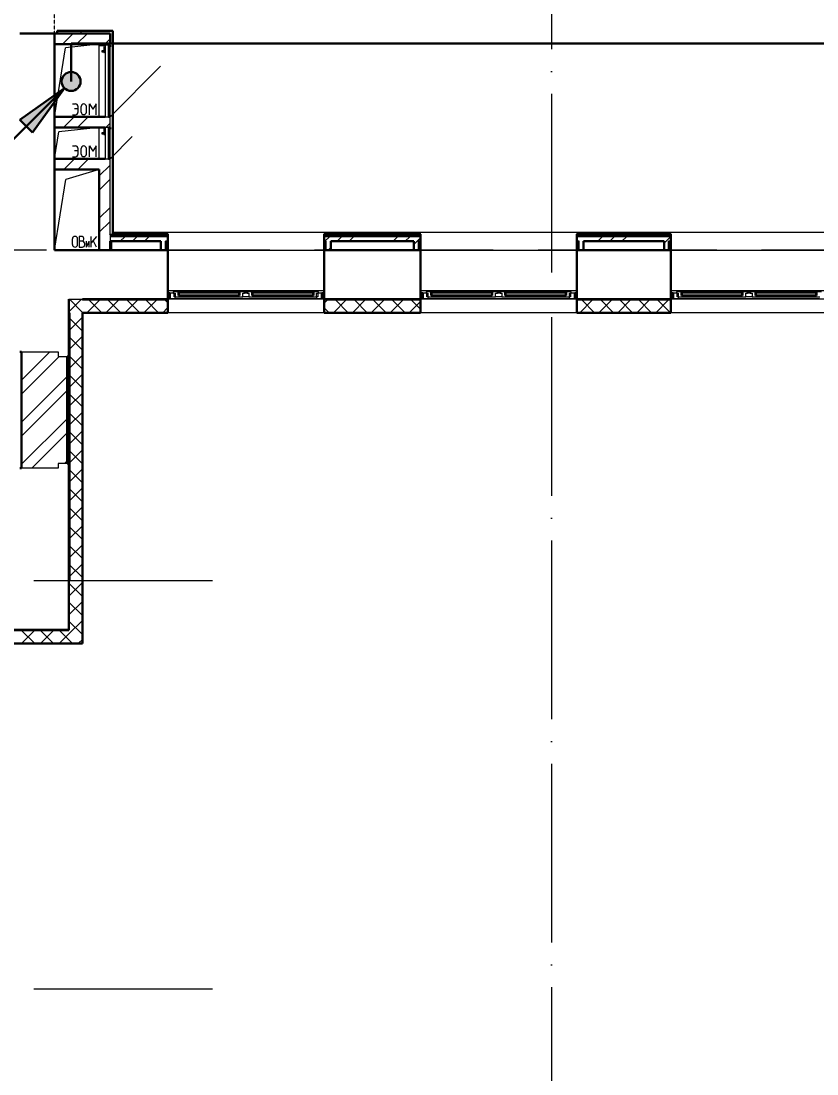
# Model space of a CAD drawing. Header units: millimetres. Extents: x -695119 to 412940, y -249585 to 622758.
# Drawn here: x 16356 to 25263, y 87415 to 99199 of the extents above; entities that cross this region are included whole.
import ezdxf
from ezdxf import colors
from ezdxf.entities.mleader import LeaderData, LeaderLine
from ezdxf.math import Vec2, Vec3

# ---------------------------------------------------------------- set-up
doc = ezdxf.new("R2010")
doc.units = ezdxf.units.MM
doc.linetypes.add('ADSK_Линия сетки', pattern=[25, 20, -2.5, 0, -2.5])
doc.linetypes.add('Сверху', pattern=[3.96875, 2.38125, -1.5875])
for name, color, linetype, lineweight in [('_ Окна', 252, 'Continuous', 30), ('_Схема', 5, 'Continuous', 30), ('Линии', 7, 'Continuous', 9), ('Оборудование', 8, 'Continuous', 18), ('Ограждение', 8, 'Continuous', 9), ('Окна', 252, 'Continuous', 9), ('Оси', 252, 'Continuous', 9), ('Стены внутренние', 252, 'Continuous', 18), ('Стены наружные', 252, 'Continuous', 18), ('Стены штриховка', 7, 'Continuous', 9), ('Стрелки', 7, 'Continuous', 30), ('ТХ Текст', 251, 'Continuous', 0)]:
    doc.layers.add(name, color=color, linetype=linetype, lineweight=lineweight)
doc.layers.add('Узлы', color=7, linetype='Continuous')
doc.styles.add('Mipgost_5', font='', dxfattribs={"height": 250})
doc.styles.get('Mipgost_5').set_extended_font_data('Mipgost')

# ---------------------------------------------------------------- blocks, each defined once
blk = doc.blocks.new('1 этаж')
at = {"color": 251, "lineweight": 18, "true_color": 0x636466}
for p, q in [((-28019, 15521), (-28019, 15583)), ((-27961, 15521), (-27961, 15583)), ((-27915, 15612), (-27945, 15612)), ((-27945, 15612), (-27945, 15492)), ((-27911, 15559), (-27945, 15559)), ((-27891, 15579), (-27891, 15589)), ((-27862, 15492), (-27833, 15559)), ((-27862, 15492), (-27862, 15559)), ((-27833, 15492), (-27833, 15559)), ((-27750, 15610), (-27810, 15538)), ((-27810, 15490), (-27810, 15610)), ((-27750, 15490), (-27786, 15567)), ((-27945, 15492), (-27908, 15492)), ((-27881, 15519), (-27881, 15529))]:
    blk.add_line(p, q, dxfattribs=at)
for centre, radius, start, end in [((-27990, 15583), 28.7, 0, 180), ((-27915, 15589), 23.3, 0, 90), ((-27911, 15579), 20, 270, 0), ((-27911, 15529), 30, 0, 90), ((-27990, 15521), 28.7, 180, 0), ((-27908, 15519), 26.7, 270, 0)]:
    blk.add_arc(centre, radius, start, end, dxfattribs=at)
at = {"layer": '_ Окна', "color": 251, "true_color": 0x636466}
for p, q in [((-26928, 14976), (-26953, 14976)), ((-26928, 14918), (-26928, 14976)), ((-26830, 14984), (-26833, 14984)), ((-26833, 14984), (-26833, 14952)), ((-26153, 14984), (-26830, 14984)), ((-26830, 14984), (-26830, 14952)), ((-26830, 14952), (-26830, 14984)), ((-26153, 14952), (-26153, 14984)), ((-26153, 14984), (-26153, 14952)), ((-26150, 14984), (-26153, 14984)), ((-26150, 14952), (-26150, 14984)), ((-26003, 14984), (-26006, 14984)), ((-26006, 14984), (-26006, 14952)), ((-25326, 14984), (-26003, 14984)), ((-26003, 14984), (-26003, 14952)), ((-26003, 14952), (-26003, 14984)), ((-25326, 14952), (-25326, 14984)), ((-25326, 14984), (-25326, 14952)), ((-25323, 14984), (-25326, 14984)), ((-25323, 14952), (-25323, 14984)), ((-25203, 14976), (-25228, 14976)), ((-25228, 14976), (-25228, 14918)), ((-24098, 14976), (-24123, 14976)), ((-24098, 14918), (-24098, 14976)), ((-24000, 14984), (-24003, 14984)), ((-24003, 14984), (-24003, 14952)), ((-23323, 14984), (-24000, 14984)), ((-24000, 14984), (-24000, 14952)), ((-24000, 14952), (-24000, 14984)), ((-23323, 14952), (-23323, 14984)), ((-23323, 14984), (-23323, 14952)), ((-23320, 14984), (-23323, 14984)), ((-23320, 14952), (-23320, 14984)), ((-23173, 14984), (-23176, 14984)), ((-23176, 14984), (-23176, 14952)), ((-22496, 14984), (-23173, 14984)), ((-23173, 14984), (-23173, 14952)), ((-23173, 14952), (-23173, 14984)), ((-22496, 14952), (-22496, 14984)), ((-22496, 14984), (-22496, 14952)), ((-22493, 14984), (-22496, 14984)), ((-22493, 14952), (-22493, 14984)), ((-22373, 14976), (-22398, 14976)), ((-22398, 14976), (-22398, 14918)), ((-21298, 14976), (-21323, 14976)), ((-21298, 14918), (-21298, 14976)), ((-21200, 14984), (-21203, 14984)), ((-21203, 14984), (-21203, 14952)), ((-20523, 14984), (-21200, 14984)), ((-21200, 14984), (-21200, 14952)), ((-21200, 14952), (-21200, 14984)), ((-20523, 14952), (-20523, 14984)), ((-20523, 14984), (-20523, 14952)), ((-20520, 14984), (-20523, 14984)), ((-20520, 14952), (-20520, 14984)), ((-20373, 14984), (-20376, 14984)), ((-20376, 14984), (-20376, 14952)), ((-19696, 14984), (-20373, 14984)), ((-20373, 14984), (-20373, 14952)), ((-20373, 14952), (-20373, 14984)), ((-19696, 14952), (-19696, 14984)), ((-19696, 14984), (-19696, 14952)), ((-19693, 14984), (-19696, 14984)), ((-19693, 14952), (-19693, 14984)), ((-26953, 14918), (-26928, 14918)), ((-26833, 14952), (-26830, 14952)), ((-26830, 14952), (-26153, 14952)), ((-26153, 14952), (-26150, 14952)), ((-26006, 14952), (-26003, 14952)), ((-26003, 14952), (-25326, 14952)), ((-25326, 14952), (-25323, 14952)), ((-25228, 14918), (-25203, 14918)), ((-24123, 14918), (-24098, 14918)), ((-24003, 14952), (-24000, 14952)), ((-24000, 14952), (-23323, 14952)), ((-23323, 14952), (-23320, 14952)), ((-23176, 14952), (-23173, 14952)), ((-23173, 14952), (-22496, 14952)), ((-22496, 14952), (-22493, 14952)), ((-22398, 14918), (-22373, 14918)), ((-21323, 14918), (-21298, 14918)), ((-21203, 14952), (-21200, 14952)), ((-21200, 14952), (-20523, 14952)), ((-20523, 14952), (-20520, 14952)), ((-20376, 14952), (-20373, 14952)), ((-20373, 14952), (-19696, 14952)), ((-19696, 14952), (-19693, 14952))]:
    blk.add_line(p, q, dxfattribs=at)
at = {"layer": '_ Окна', "color": 251, "lineweight": 18, "true_color": 0x636466}
for p, q in [((-26890, 14976), (-26928, 14976)), ((-26928, 14976), (-26928, 14918)), ((-26834, 14993), (-26890, 14993)), ((-26890, 14993), (-26890, 14976)), ((-26890, 14976), (-26870, 14976)), ((-26882, 14935), (-26882, 14976)), ((-26870, 14976), (-26870, 14935)), ((-26833, 14992), (-26834, 14993)), ((-26832, 14993), (-26833, 14992)), ((-26833, 14952), (-26833, 14984)), ((-26833, 14984), (-26815, 14984)), ((-26817, 14993), (-26832, 14993)), ((-26815, 14984), (-26817, 14993)), ((-26165, 14993), (-26168, 14984)), ((-26168, 14984), (-26150, 14984)), ((-26151, 14993), (-26165, 14993)), ((-26150, 14992), (-26151, 14993)), ((-26149, 14993), (-26150, 14992)), ((-26150, 14984), (-26150, 14952)), ((-26093, 14993), (-26149, 14993)), ((-26113, 14935), (-26113, 14976)), ((-26113, 14976), (-26093, 14976)), ((-26093, 14976), (-26093, 14993)), ((-26007, 14993), (-26063, 14993)), ((-26063, 14993), (-26063, 14976)), ((-26063, 14976), (-26043, 14976)), ((-26043, 14976), (-26043, 14935)), ((-26006, 14992), (-26007, 14993)), ((-26005, 14993), (-26006, 14992)), ((-26006, 14952), (-26006, 14984)), ((-26006, 14984), (-25988, 14984)), ((-25990, 14993), (-26005, 14993)), ((-25988, 14984), (-25990, 14993)), ((-25338, 14993), (-25341, 14984)), ((-25341, 14984), (-25323, 14984)), ((-25324, 14993), (-25338, 14993)), ((-25323, 14992), (-25324, 14993)), ((-25322, 14993), (-25323, 14992)), ((-25323, 14984), (-25323, 14952)), ((-25266, 14993), (-25322, 14993)), ((-25286, 14935), (-25286, 14976)), ((-25286, 14976), (-25266, 14976)), ((-25274, 14976), (-25274, 14935)), ((-25266, 14976), (-25266, 14993)), ((-25228, 14976), (-25266, 14976)), ((-25228, 14918), (-25228, 14976)), ((-24060, 14976), (-24098, 14976)), ((-24098, 14976), (-24098, 14918)), ((-24004, 14993), (-24060, 14993)), ((-24060, 14993), (-24060, 14976)), ((-24060, 14976), (-24040, 14976)), ((-24052, 14935), (-24052, 14976)), ((-24040, 14976), (-24040, 14935)), ((-24003, 14992), (-24004, 14993)), ((-24002, 14993), (-24003, 14992)), ((-24003, 14952), (-24003, 14984)), ((-24003, 14984), (-23985, 14984)), ((-23987, 14993), (-24002, 14993)), ((-23985, 14984), (-23987, 14993)), ((-23335, 14993), (-23338, 14984)), ((-23338, 14984), (-23320, 14984)), ((-23321, 14993), (-23335, 14993)), ((-23320, 14992), (-23321, 14993)), ((-23319, 14993), (-23320, 14992)), ((-23320, 14984), (-23320, 14952)), ((-23263, 14993), (-23319, 14993)), ((-23283, 14935), (-23283, 14976)), ((-23283, 14976), (-23263, 14976)), ((-23263, 14976), (-23263, 14993)), ((-23177, 14993), (-23233, 14993)), ((-23233, 14993), (-23233, 14976)), ((-23233, 14976), (-23213, 14976)), ((-23213, 14976), (-23213, 14935)), ((-23176, 14992), (-23177, 14993)), ((-23175, 14993), (-23176, 14992)), ((-23176, 14952), (-23176, 14984)), ((-23176, 14984), (-23158, 14984)), ((-23160, 14993), (-23175, 14993)), ((-23158, 14984), (-23160, 14993)), ((-22508, 14993), (-22511, 14984)), ((-22511, 14984), (-22493, 14984)), ((-22494, 14993), (-22508, 14993)), ((-22493, 14992), (-22494, 14993)), ((-22492, 14993), (-22493, 14992)), ((-22493, 14984), (-22493, 14952)), ((-22436, 14993), (-22492, 14993)), ((-22456, 14935), (-22456, 14976)), ((-22456, 14976), (-22436, 14976)), ((-22444, 14976), (-22444, 14935)), ((-22436, 14976), (-22436, 14993)), ((-22398, 14976), (-22436, 14976)), ((-22398, 14918), (-22398, 14976)), ((-21260, 14976), (-21298, 14976)), ((-21298, 14976), (-21298, 14918)), ((-21204, 14993), (-21260, 14993)), ((-21260, 14993), (-21260, 14976)), ((-21260, 14976), (-21240, 14976)), ((-21252, 14935), (-21252, 14976)), ((-21240, 14976), (-21240, 14935)), ((-21203, 14992), (-21204, 14993)), ((-21202, 14993), (-21203, 14992)), ((-21203, 14952), (-21203, 14984)), ((-21203, 14984), (-21185, 14984)), ((-21187, 14993), (-21202, 14993)), ((-21185, 14984), (-21187, 14993)), ((-20535, 14993), (-20538, 14984)), ((-20538, 14984), (-20520, 14984)), ((-20521, 14993), (-20535, 14993)), ((-20520, 14992), (-20521, 14993)), ((-20519, 14993), (-20520, 14992)), ((-20520, 14984), (-20520, 14952)), ((-20463, 14993), (-20519, 14993)), ((-20483, 14935), (-20483, 14976)), ((-20483, 14976), (-20463, 14976)), ((-20463, 14976), (-20463, 14993)), ((-20377, 14993), (-20433, 14993)), ((-20433, 14993), (-20433, 14976)), ((-20433, 14976), (-20413, 14976)), ((-20413, 14976), (-20413, 14935)), ((-20376, 14992), (-20377, 14993)), ((-20375, 14993), (-20376, 14992)), ((-20376, 14952), (-20376, 14984)), ((-20376, 14984), (-20358, 14984)), ((-20360, 14993), (-20375, 14993)), ((-20358, 14984), (-20360, 14993)), ((-19708, 14993), (-19711, 14984)), ((-19711, 14984), (-19693, 14984)), ((-19694, 14993), (-19708, 14993)), ((-19693, 14992), (-19694, 14993)), ((-19692, 14993), (-19693, 14992)), ((-19693, 14984), (-19693, 14952)), ((-19636, 14993), (-19692, 14993)), ((-26928, 14918), (-26868, 14918)), ((-26870, 14935), (-26882, 14935)), ((-26870, 14935), (-26819, 14935)), ((-26868, 14918), (-26864, 14935)), ((-26815, 14952), (-26833, 14952)), ((-26819, 14935), (-26815, 14952)), ((-26150, 14952), (-26168, 14952)), ((-26168, 14952), (-26163, 14935)), ((-26163, 14935), (-26113, 14935)), ((-26043, 14935), (-25992, 14935)), ((-25988, 14952), (-26006, 14952)), ((-25992, 14935), (-25988, 14952)), ((-25323, 14952), (-25341, 14952)), ((-25341, 14952), (-25336, 14935)), ((-25336, 14935), (-25286, 14935)), ((-25292, 14935), (-25287, 14918)), ((-25287, 14918), (-25228, 14918)), ((-25274, 14935), (-25286, 14935)), ((-24098, 14918), (-24038, 14918)), ((-24040, 14935), (-24052, 14935)), ((-24040, 14935), (-23989, 14935)), ((-24038, 14918), (-24034, 14935)), ((-23985, 14952), (-24003, 14952)), ((-23989, 14935), (-23985, 14952)), ((-23320, 14952), (-23338, 14952)), ((-23338, 14952), (-23333, 14935)), ((-23333, 14935), (-23283, 14935)), ((-23213, 14935), (-23162, 14935)), ((-23158, 14952), (-23176, 14952)), ((-23162, 14935), (-23158, 14952)), ((-22493, 14952), (-22511, 14952)), ((-22511, 14952), (-22506, 14935)), ((-22506, 14935), (-22456, 14935)), ((-22462, 14935), (-22457, 14918)), ((-22457, 14918), (-22398, 14918)), ((-22444, 14935), (-22456, 14935)), ((-21298, 14918), (-21238, 14918)), ((-21240, 14935), (-21252, 14935)), ((-21240, 14935), (-21189, 14935)), ((-21238, 14918), (-21234, 14935)), ((-21185, 14952), (-21203, 14952)), ((-21189, 14935), (-21185, 14952)), ((-20520, 14952), (-20538, 14952)), ((-20538, 14952), (-20533, 14935)), ((-20533, 14935), (-20483, 14935)), ((-20413, 14935), (-20362, 14935)), ((-20358, 14952), (-20376, 14952)), ((-20362, 14935), (-20358, 14952)), ((-19693, 14952), (-19711, 14952)), ((-19711, 14952), (-19706, 14935)), ((-19706, 14935), (-19656, 14935))]:
    blk.add_line(p, q, dxfattribs=at)
at = {"layer": 'Линии', "color": 251, "lineweight": 18, "ltscale": 100, "true_color": 0x636466}
for p, q in [((-28218, 16951), (-28095, 17722)), ((-27718, 17763), (-28095, 17722)), ((-28020, 17094), (-27983, 17094)), ((-27827, 17097), (-27790, 17037)), ((-27827, 16974), (-27827, 17097)), ((-27754, 17097), (-27790, 17037)), ((-27754, 16974), (-27754, 17097)), ((-28020, 16974), (-27983, 16974)), ((-27994, 17042), (-27957, 17042)), ((-27957, 17068), (-27957, 17000)), ((-27921, 17003), (-27921, 17065)), ((-27863, 17003), (-27863, 17065)), ((-28218, 16481), (-28170, 16781)), ((-27718, 16831), (-28170, 16781)), ((-28020, 16624), (-27983, 16624)), ((-27827, 16627), (-27790, 16567)), ((-27827, 16504), (-27827, 16627)), ((-27754, 16627), (-27790, 16567)), ((-27754, 16504), (-27754, 16627)), ((-28020, 16504), (-27983, 16504)), ((-27994, 16572), (-27957, 16572)), ((-27957, 16598), (-27957, 16530)), ((-27921, 16533), (-27921, 16595)), ((-27863, 16533), (-27863, 16595)), ((-27718, 16361), (-28093, 16248)), ((-28218, 15458), (-28093, 16248))]:
    blk.add_line(p, q, dxfattribs=at)
at = {"layer": 'Линии', "color": 251, "lineweight": 18, "true_color": 0x636466}
for centre, radius, start, end in [((-27983, 17068), 26.1, 0, 90), ((-27892, 17065), 28.7, 0, 180), ((-27983, 17000), 26.1, 270, 0), ((-27892, 17003), 28.7, 180, 0), ((-27983, 16598), 26.1, 0, 90), ((-27892, 16595), 28.7, 0, 180), ((-27983, 16530), 26.1, 270, 0), ((-27892, 16533), 28.7, 180, 0)]:
    blk.add_arc(centre, radius, start, end, dxfattribs=at)
at = {"layer": 'Оборудование', "color": 251, "true_color": 0x636466}
for p, q in [((-27671, 17690), (-27689, 17690)), ((-27689, 17690), (-27689, 17678)), ((-27689, 17678), (-27671, 17678)), ((-27669, 17692), (-27671, 17690)), ((-27671, 17690), (-27671, 17678)), ((-27671, 17678), (-27669, 17676)), ((-27669, 17735), (-27669, 17689)), ((-27664, 17735), (-27669, 17735)), ((-27653, 17694), (-27669, 17694)), ((-27669, 17694), (-27669, 17674)), ((-27669, 17679), (-27669, 17671)), ((-27664, 17689), (-27664, 17735)), ((-27664, 17671), (-27664, 17679)), ((-27617, 17751), (-27653, 17751)), ((-27653, 17751), (-27653, 16951)), ((-27616, 16952), (-27616, 17750)), ((-27606, 17744), (-27616, 17744)), ((-27605, 16959), (-27605, 17743)), ((-27598, 17732), (-27604, 17732)), ((-27598, 16970), (-27598, 17732)), ((-27669, 17674), (-27653, 17674)), ((-27669, 17671), (-27664, 17671)), ((-27598, 16951), (-27033, 17516)), ((-27604, 16970), (-27598, 16970)), ((-27653, 16951), (-27617, 16951)), ((-27616, 16958), (-27606, 16958)), ((-27671, 16770), (-27689, 16770)), ((-27689, 16770), (-27689, 16758)), ((-27689, 16758), (-27671, 16758)), ((-27669, 16772), (-27671, 16770)), ((-27671, 16770), (-27671, 16758)), ((-27671, 16758), (-27669, 16756)), ((-27669, 16815), (-27669, 16769)), ((-27664, 16815), (-27669, 16815)), ((-27653, 16774), (-27669, 16774)), ((-27669, 16774), (-27669, 16754)), ((-27669, 16759), (-27669, 16751)), ((-27669, 16754), (-27653, 16754)), ((-27669, 16751), (-27664, 16751)), ((-27664, 16769), (-27664, 16815)), ((-27664, 16751), (-27664, 16759)), ((-27617, 16831), (-27653, 16831)), ((-27653, 16831), (-27653, 16481)), ((-27616, 16482), (-27616, 16830)), ((-27606, 16824), (-27616, 16824)), ((-27605, 16489), (-27605, 16823)), ((-27598, 16812), (-27604, 16812)), ((-27598, 16500), (-27598, 16812)), ((-27598, 16481), (-27351, 16728)), ((-27605, 16509), (-27606, 16509)), ((-27606, 16509), (-27605, 16509)), ((-27604, 16500), (-27598, 16500)), ((-27653, 16481), (-27617, 16481)), ((-27616, 16488), (-27606, 16488))]:
    blk.add_line(p, q, dxfattribs=at)
for points, knots in [([(-27616, 17750), (-27616, 17750), (-27616, 17750), (-27616, 17750), (-27616, 17750), (-27616, 17750), (-27616, 17750), (-27617, 17751), (-27617, 17751), (-27617, 17751)], [0, 0, 0, 0, 0.166667, 0.25, 0.333333, 0.5, 0.666667, 0.833333, 1, 1, 1, 1]), ([(-27605, 17743), (-27605, 17743), (-27605, 17743), (-27605, 17743), (-27605, 17743), (-27605, 17743), (-27606, 17743), (-27606, 17743), (-27606, 17744), (-27606, 17744), (-27606, 17744)], [0, 0, 0, 0, 0.166667, 0.25, 0.333333, 0.416667, 0.541667, 0.666667, 0.833333, 1, 1, 1, 1]), ([(-27604, 17732), (-27604, 17732), (-27604, 17732), (-27604, 17732), (-27604, 17732), (-27605, 17732), (-27605, 17732), (-27605, 17732), (-27605, 17732), (-27605, 17733), (-27605, 17733), (-27605, 17733), (-27605, 17733)], [0, 0, 0, 0, 0.166667, 0.25, 0.333333, 0.416667, 0.5, 0.583333, 0.666667, 0.75, 0.833333, 1, 1, 1, 1]), ([(-27605, 16968), (-27605, 16968), (-27605, 16968), (-27605, 16969), (-27605, 16969), (-27605, 16969), (-27605, 16969), (-27605, 16969), (-27604, 16969), (-27604, 16969), (-27604, 16970), (-27604, 16970), (-27604, 16970)], [-1, -1, -1, -1, -0.833333, -0.75, -0.666667, -0.583333, -0.5, -0.416667, -0.333333, -0.25, -0.166667, 0, 0, 0, 0]), ([(-27617, 16951), (-27617, 16951), (-27617, 16951), (-27616, 16951), (-27616, 16951), (-27616, 16951), (-27616, 16951), (-27616, 16951), (-27616, 16951), (-27616, 16952)], [-1, -1, -1, -1, -0.833333, -0.666667, -0.5, -0.333333, -0.25, -0.166667, 0, 0, 0, 0]), ([(-27606, 16958), (-27606, 16958), (-27606, 16958), (-27606, 16958), (-27606, 16958), (-27605, 16958), (-27605, 16958), (-27605, 16958), (-27605, 16958), (-27605, 16958), (-27605, 16959)], [-1, -1, -1, -1, -0.833333, -0.666667, -0.541667, -0.416667, -0.333333, -0.25, -0.166667, 0, 0, 0, 0]), ([(-27616, 16830), (-27616, 16830), (-27616, 16830), (-27616, 16830), (-27616, 16830), (-27616, 16830), (-27616, 16830), (-27617, 16831), (-27617, 16831), (-27617, 16831)], [0, 0, 0, 0, 0.166667, 0.25, 0.333333, 0.5, 0.666667, 0.833333, 1, 1, 1, 1]), ([(-27605, 16823), (-27605, 16823), (-27605, 16823), (-27605, 16823), (-27605, 16823), (-27605, 16823), (-27606, 16823), (-27606, 16823), (-27606, 16824), (-27606, 16824), (-27606, 16824)], [0, 0, 0, 0, 0.166667, 0.25, 0.333333, 0.416667, 0.541667, 0.666667, 0.833333, 1, 1, 1, 1]), ([(-27604, 16812), (-27604, 16812), (-27604, 16812), (-27604, 16812), (-27604, 16812), (-27605, 16812), (-27605, 16812), (-27605, 16812), (-27605, 16812), (-27605, 16813), (-27605, 16813), (-27605, 16813), (-27605, 16813)], [0, 0, 0, 0, 0.166667, 0.25, 0.333333, 0.416667, 0.5, 0.583333, 0.666667, 0.75, 0.833333, 1, 1, 1, 1]), ([(-27605, 16498), (-27605, 16498), (-27605, 16498), (-27605, 16499), (-27605, 16499), (-27605, 16499), (-27605, 16499), (-27605, 16499), (-27604, 16499), (-27604, 16499), (-27604, 16500), (-27604, 16500), (-27604, 16500)], [-1, -1, -1, -1, -0.833333, -0.75, -0.666667, -0.583333, -0.5, -0.416667, -0.333333, -0.25, -0.166667, 0, 0, 0, 0]), ([(-27617, 16481), (-27617, 16481), (-27617, 16481), (-27616, 16481), (-27616, 16481), (-27616, 16481), (-27616, 16481), (-27616, 16481), (-27616, 16481), (-27616, 16482)], [-1, -1, -1, -1, -0.833333, -0.666667, -0.5, -0.333333, -0.25, -0.166667, 0, 0, 0, 0]), ([(-27606, 16488), (-27606, 16488), (-27606, 16488), (-27606, 16488), (-27606, 16488), (-27605, 16488), (-27605, 16488), (-27605, 16488), (-27605, 16488), (-27605, 16488), (-27605, 16489)], [-1, -1, -1, -1, -0.833333, -0.666667, -0.541667, -0.416667, -0.333333, -0.25, -0.166667, 0, 0, 0, 0])]:
    blk.add_open_spline(points, degree=3, knots=knots, dxfattribs=at)
at = {"layer": 'Ограждение', "color": 251, "true_color": 0x636466}
for p, q in [((-27578, 15458), (-27578, 15558)), ((-27568, 15658), (-13583, 15658)), ((-26953, 15638), (-26953, 15658)), ((-26953, 15658), (-25203, 15658)), ((-25203, 15658), (-25203, 15638)), ((-24123, 15638), (-24123, 15658)), ((-24123, 15658), (-22373, 15658)), ((-22373, 15658), (-22373, 15638)), ((-21323, 15638), (-21323, 15658)), ((-21323, 15658), (-19573, 15658)), ((-27578, 15483), (-27598, 15483)), ((-27598, 15473), (-27583, 15473)), ((-26953, 15458), (-25203, 15458)), ((-24123, 15458), (-22373, 15458)), ((-21323, 15458), (-19573, 15458)), ((-26953, 15008), (-25203, 15008)), ((-24123, 15008), (-22373, 15008)), ((-21323, 15008), (-19573, 15008))]:
    blk.add_line(p, q, dxfattribs=at)
at = {"layer": 'Окна', "color": 251, "true_color": 0x636466}
for p, q in [((-26832, 14993), (-26834, 14993)), ((-26165, 14993), (-26817, 14993)), ((-26149, 14993), (-26151, 14993)), ((-26093, 14993), (-26063, 14993)), ((-26063, 14976), (-26093, 14976)), ((-26005, 14993), (-26007, 14993)), ((-25338, 14993), (-25990, 14993)), ((-25322, 14993), (-25324, 14993)), ((-24002, 14993), (-24004, 14993)), ((-23335, 14993), (-23987, 14993)), ((-23319, 14993), (-23321, 14993)), ((-23263, 14993), (-23233, 14993)), ((-23233, 14976), (-23263, 14976)), ((-23175, 14993), (-23177, 14993)), ((-22508, 14993), (-23160, 14993)), ((-22492, 14993), (-22494, 14993)), ((-21202, 14993), (-21204, 14993)), ((-20535, 14993), (-21187, 14993)), ((-20519, 14993), (-20521, 14993)), ((-20463, 14993), (-20433, 14993)), ((-20433, 14976), (-20463, 14976)), ((-20375, 14993), (-20377, 14993)), ((-19708, 14993), (-20360, 14993)), ((-19692, 14993), (-19694, 14993)), ((-26868, 14918), (-25287, 14918)), ((-26819, 14935), (-26163, 14935)), ((-26043, 14935), (-26113, 14935)), ((-25992, 14935), (-25336, 14935)), ((-24038, 14918), (-22457, 14918)), ((-23989, 14935), (-23333, 14935)), ((-23213, 14935), (-23283, 14935)), ((-23162, 14935), (-22506, 14935)), ((-21238, 14918), (-19657, 14918)), ((-21189, 14935), (-20533, 14935)), ((-20413, 14935), (-20483, 14935)), ((-20362, 14935), (-19706, 14935))]:
    blk.add_line(p, q, dxfattribs=at)
at = {"layer": 'Оси', "color": 251, "linetype": 'ADSK_Линия сетки', "ltscale": 100, "true_color": 0x636466}
for p, q in [((-22658, 32209), (-22658, -32498)), ((-808, 15458), (-72530, 15458)), ((-26450, 11758), (-72530, 11758)), ((-26450, 7188), (-72530, 7188))]:
    blk.add_line(p, q, dxfattribs=at)
at = {"layer": 'Стены внутренние', "color": 251, "lineweight": 30, "true_color": 0x636466}
for p, q in [((-28218, 16951), (-28218, 17763)), ((-28218, 16481), (-28218, 16831)), ((-28218, 15458), (-28218, 16361)), ((-27718, 15458), (-28218, 15458)), ((-27028, 15458), (-27598, 15458)), ((-26953, 14908), (-26953, 15458)), ((-25203, 15458), (-25203, 14908)), ((-24198, 15458), (-25128, 15458)), ((-24123, 14908), (-24123, 15458)), ((-22373, 15458), (-22373, 14908)), ((-21398, 15458), (-22298, 15458)), ((-21323, 14908), (-21323, 15458)), ((-28058, 14908), (-28058, 14756)), ((-27906, 14908), (-26953, 14908)), ((-26953, 14756), (-26953, 14898)), ((-25203, 14908), (-24123, 14908)), ((-25203, 14898), (-25203, 14756)), ((-24123, 14756), (-24123, 14898)), ((-22373, 14908), (-21323, 14908)), ((-22373, 14898), (-22373, 14756)), ((-21323, 14756), (-21323, 14898)), ((-27906, 14756), (-26953, 14756)), ((-27906, 11056), (-27906, 14756)), ((-25203, 14756), (-24123, 14756)), ((-22373, 14756), (-21323, 14756)), ((-28608, 14319), (-28588, 14319)), ((-28078, 14269), (-28058, 14269)), ((-28588, 13019), (-28608, 13019)), ((-28058, 13069), (-28078, 13069)), ((-28058, 11208), (-28058, 13069)), ((-30808, 11208), (-28058, 11208)), ((-29856, 11056), (-27906, 11056))]:
    blk.add_line(p, q, dxfattribs=at)
at = {"layer": 'Стены внутренние', "color": 251, "true_color": 0x636466}
for p, q in [((-28058, 14908), (-27906, 14908)), ((-25203, 14908), (-26953, 14908)), ((-22373, 14908), (-24123, 14908)), ((-19573, 14908), (-21323, 14908)), ((-25203, 14756), (-26953, 14756)), ((-22373, 14756), (-24123, 14756)), ((-19573, 14756), (-21323, 14756)), ((-28588, 14319), (-28178, 14319)), ((-28178, 14319), (-28178, 14269)), ((-28178, 14269), (-28078, 14269)), ((-28178, 13019), (-28588, 13019)), ((-28078, 13069), (-28178, 13069)), ((-28178, 13069), (-28178, 13019))]:
    blk.add_line(p, q, dxfattribs=at)
at = {"layer": 'Стены внутренние', "color": 251, "linetype": 'Continuous', "lineweight": 9, "true_color": 0x636466}
for p, q in [((-28058, 14769), (-27918, 14908)), ((-27902, 14758), (-28052, 14908)), ((-27856, 14758), (-27716, 14898)), ((-27690, 14758), (-27830, 14898)), ((-27644, 14758), (-27504, 14898)), ((-27478, 14758), (-27618, 14898)), ((-27432, 14758), (-27292, 14898)), ((-27266, 14758), (-27406, 14898)), ((-27220, 14758), (-27080, 14898)), ((-27054, 14758), (-27194, 14898)), ((-26953, 14869), (-26982, 14898)), ((-25203, 14866), (-25170, 14898)), ((-25098, 14758), (-24958, 14898)), ((-24932, 14758), (-25072, 14898)), ((-24886, 14758), (-24746, 14898)), ((-24720, 14758), (-24860, 14898)), ((-24674, 14758), (-24534, 14898)), ((-24508, 14758), (-24648, 14898)), ((-24462, 14758), (-24322, 14898)), ((-24296, 14758), (-24436, 14898)), ((-24250, 14758), (-24123, 14885)), ((-24125, 14799), (-24224, 14898)), ((-22341, 14758), (-22201, 14898)), ((-22175, 14758), (-22315, 14898)), ((-22128, 14758), (-21988, 14898)), ((-21963, 14758), (-22103, 14898)), ((-21916, 14758), (-21776, 14898)), ((-21751, 14758), (-21891, 14898)), ((-21704, 14758), (-21564, 14898)), ((-21538, 14758), (-21678, 14898)), ((-21492, 14758), (-21352, 14898)), ((-21326, 14758), (-21466, 14898)), ((-27238, 14758), (-27239, 14756)), ((-27029, 14756), (-27030, 14758)), ((-27007, 14758), (-26955, 14811)), ((-25145, 14758), (-25201, 14814)), ((-24565, 14756), (-24566, 14758)), ((-24422, 14758), (-24423, 14757)), ((-21750, 14756), (-21751, 14758)), ((-28048, 14566), (-27908, 14706)), ((-27908, 14552), (-28048, 14692)), ((-28048, 14354), (-27908, 14494)), ((-27908, 14339), (-28048, 14479)), ((-28048, 14142), (-27908, 14282)), ((-27908, 14127), (-28048, 14267)), ((-28048, 13930), (-27908, 14070)), ((-27908, 13915), (-28048, 14055)), ((-28048, 13718), (-27908, 13858)), ((-27908, 13703), (-28048, 13843)), ((-28048, 13506), (-27908, 13646)), ((-27908, 13491), (-28048, 13631)), ((-28048, 13294), (-27908, 13434)), ((-27908, 13279), (-28048, 13419)), ((-28048, 13082), (-27908, 13222)), ((-27908, 13067), (-28048, 13207)), ((-28048, 12869), (-27908, 13009)), ((-27908, 12855), (-28048, 12995)), ((-28048, 12657), (-27908, 12797)), ((-27908, 12642), (-28048, 12782)), ((-28048, 12445), (-27908, 12585)), ((-27908, 12430), (-28048, 12570)), ((-28048, 12233), (-27908, 12373)), ((-27908, 12218), (-28048, 12358)), ((-28048, 12021), (-27908, 12161)), ((-27908, 12006), (-28048, 12146)), ((-28048, 11809), (-27908, 11949)), ((-27908, 11794), (-28048, 11934)), ((-27906, 11976), (-27908, 11973)), ((-28058, 11587), (-27908, 11737)), ((-27908, 11582), (-28058, 11732)), ((-28058, 11375), (-27908, 11525)), ((-27908, 11370), (-28058, 11520)), ((-28058, 11162), (-27908, 11312)), ((-28586, 11058), (-28446, 11198)), ((-28445, 11058), (-28585, 11198)), ((-28374, 11058), (-28234, 11198)), ((-28233, 11058), (-28373, 11198)), ((-28058, 11095), (-28161, 11198)), ((-27908, 11157), (-28058, 11307)), ((-27906, 11195), (-27908, 11199)), ((-28162, 11058), (-28058, 11162)), ((-28021, 11058), (-28058, 11095)), ((-27950, 11058), (-27908, 11100)), ((-28529, 11056), (-28531, 11058)), ((-28178, 11056), (-28178, 11058))]:
    blk.add_line(p, q, dxfattribs=at)
at = {"layer": 'Стены наружные', "color": 251, "lineweight": 30, "true_color": 0x636466}
for p, q in [((-27568, 17913), (-28188, 17913)), ((-28188, 17913), (-28188, 17883)), ((-27568, 15638), (-27568, 17913)), ((-28218, 17883), (-28218, 17763)), ((-28218, 17883), (-27598, 17883)), ((-27598, 17763), (-27598, 17883)), ((-28218, 17763), (-27718, 17763)), ((-27718, 17763), (-27718, 17751)), ((-27718, 17751), (-27653, 17751)), ((-27617, 17751), (-27598, 17751)), ((-27598, 17751), (-27598, 17732)), ((-27598, 16970), (-27598, 16951)), ((-27653, 16951), (-28218, 16951)), ((-28218, 16951), (-28218, 16831)), ((-27598, 16951), (-27617, 16951)), ((-28218, 16831), (-27653, 16831)), ((-27617, 16831), (-27598, 16831)), ((-27598, 16831), (-27598, 16812)), ((-27598, 16500), (-27598, 16481)), ((-27653, 16481), (-28218, 16481)), ((-28218, 16481), (-28218, 16361)), ((-27598, 16481), (-27617, 16481)), ((-28218, 16361), (-27718, 16361)), ((-27718, 16361), (-27718, 15458)), ((-27598, 15638), (-27598, 15633)), ((-27598, 15458), (-27598, 15558)), ((-27598, 15558), (-27028, 15558)), ((-26953, 15638), (-27568, 15638)), ((-27028, 15558), (-27028, 15458)), ((-26953, 15458), (-26953, 15638)), ((-24123, 15638), (-25203, 15638)), ((-25203, 15638), (-25203, 15458)), ((-25128, 15558), (-24198, 15558)), ((-25128, 15458), (-25128, 15558)), ((-24198, 15558), (-24198, 15458)), ((-24123, 15458), (-24123, 15638)), ((-21323, 15638), (-22373, 15638)), ((-22373, 15638), (-22373, 15458)), ((-22298, 15558), (-21398, 15558)), ((-22298, 15458), (-22298, 15558)), ((-21398, 15558), (-21398, 15458)), ((-21323, 15458), (-21323, 15638)), ((-27718, 15458), (-27598, 15458)), ((-27028, 15458), (-26953, 15458)), ((-25203, 15458), (-25128, 15458)), ((-24198, 15458), (-24123, 15458)), ((-22373, 15458), (-22298, 15458)), ((-21398, 15458), (-21323, 15458)), ((-26953, 14898), (-26953, 14908)), ((-25203, 14908), (-25203, 14898)), ((-24123, 14898), (-24123, 14908)), ((-22373, 14908), (-22373, 14898)), ((-21323, 14898), (-21323, 14908)), ((-28058, 14756), (-28058, 13069)), ((-28588, 14319), (-28588, 13019)), ((-28078, 13069), (-28078, 14269))]:
    blk.add_line(p, q, dxfattribs=at)
at = {"layer": 'Стены наружные', "color": 251, "linetype": 'Continuous', "lineweight": 9, "true_color": 0x636466}
for p, q in [((-27922, 17883), (-27922, 17913)), ((-28129, 17763), (-28009, 17883)), ((-27972, 17763), (-27852, 17883)), ((-27658, 17763), (-27598, 17823)), ((-27670, 17751), (-27658, 17763)), ((-28119, 16831), (-27999, 16951)), ((-27962, 16831), (-27842, 16951)), ((-27647, 16831), (-27598, 16880)), ((-28117, 16361), (-27997, 16481)), ((-27960, 16361), (-27840, 16481)), ((-27718, 16288), (-27598, 16408)), ((-27718, 16131), (-27598, 16251)), ((-27718, 15817), (-27598, 15937)), ((-27718, 15660), (-27598, 15780)), ((-27483, 15558), (-27433, 15608)), ((-27430, 15608), (-27418, 15621)), ((-27418, 15621), (-27405, 15633)), ((-27348, 15558), (-27298, 15608)), ((-27218, 15608), (-27206, 15621)), ((-27213, 15558), (-27163, 15608)), ((-27206, 15621), (-27193, 15633)), ((-27193, 15633), (-27188, 15638)), ((-27006, 15608), (-26994, 15621)), ((-26994, 15621), (-26981, 15633)), ((-25193, 15558), (-25143, 15608)), ((-25097, 15608), (-25084, 15621)), ((-25084, 15621), (-25072, 15633)), ((-25072, 15633), (-25067, 15638)), ((-25058, 15558), (-25008, 15608)), ((-24923, 15558), (-24873, 15608)), ((-24885, 15608), (-24872, 15621)), ((-24872, 15621), (-24860, 15633)), ((-24673, 15608), (-24660, 15621)), ((-24660, 15621), (-24648, 15633)), ((-24648, 15633), (-24643, 15638)), ((-24460, 15608), (-24448, 15621)), ((-24448, 15621), (-24435, 15633)), ((-24430, 15558), (-24380, 15608)), ((-24295, 15558), (-24245, 15608)), ((-24248, 15608), (-24236, 15621)), ((-24236, 15621), (-24223, 15633)), ((-24223, 15633), (-24218, 15638)), ((-24198, 15520), (-24160, 15558)), ((-24160, 15558), (-24123, 15595)), ((-22339, 15608), (-22327, 15621)), ((-22327, 15621), (-22314, 15633)), ((-22140, 15558), (-22090, 15608)), ((-22127, 15608), (-22114, 15621)), ((-22114, 15621), (-22102, 15633)), ((-22102, 15633), (-22097, 15638)), ((-22005, 15558), (-21955, 15608)), ((-21915, 15608), (-21902, 15621)), ((-21902, 15621), (-21890, 15633)), ((-21870, 15558), (-21820, 15608)), ((-21703, 15608), (-21690, 15621)), ((-21690, 15621), (-21678, 15633)), ((-21678, 15633), (-21673, 15638)), ((-21491, 15608), (-21478, 15621)), ((-21478, 15621), (-21466, 15633)), ((-21398, 15537), (-21376, 15558)), ((-21376, 15558), (-21326, 15608)), ((-21335, 15551), (-21328, 15558)), ((-27605, 15458), (-27598, 15465)), ((-25203, 15502), (-25190, 15515)), ((-25190, 15515), (-25178, 15527)), ((-25158, 15458), (-25128, 15489)), ((-24148, 15497), (-24135, 15509)), ((-24135, 15509), (-24123, 15522)), ((-21348, 15539), (-21335, 15551)), ((-28048, 14698), (-28058, 14698)), ((-28048, 14598), (-28058, 14598)), ((-28048, 14498), (-28058, 14498)), ((-28048, 14398), (-28058, 14398)), ((-28588, 14004), (-28273, 14319)), ((-28588, 14319), (-28587, 14319)), ((-28588, 13847), (-28166, 14269)), ((-28048, 14298), (-28058, 14298)), ((-28048, 14198), (-28058, 14198)), ((-28588, 13533), (-28078, 14043)), ((-28048, 14098), (-28058, 14098)), ((-28048, 13998), (-28058, 13998)), ((-28588, 13376), (-28078, 13886)), ((-28048, 13898), (-28058, 13898)), ((-28048, 13798), (-28058, 13798)), ((-28048, 13698), (-28058, 13698)), ((-28588, 13061), (-28078, 13571)), ((-28048, 13598), (-28058, 13598)), ((-28048, 13498), (-28058, 13498)), ((-28473, 13019), (-28078, 13414)), ((-28048, 13398), (-28058, 13398)), ((-28048, 13298), (-28058, 13298)), ((-28048, 13198), (-28058, 13198)), ((-28108, 13069), (-28078, 13100)), ((-28048, 13098), (-28058, 13098)), ((-28048, 12998), (-28058, 12998)), ((-28048, 12898), (-28058, 12898)), ((-28048, 12798), (-28058, 12798)), ((-28048, 12698), (-28058, 12698)), ((-28048, 12598), (-28058, 12598)), ((-28048, 12498), (-28058, 12498)), ((-28048, 12398), (-28058, 12398)), ((-28048, 12298), (-28058, 12298)), ((-28048, 12198), (-28058, 12198)), ((-28048, 12098), (-28058, 12098)), ((-28048, 11998), (-28058, 11998)), ((-28048, 11898), (-28058, 11898)), ((-28048, 11798), (-28058, 11798))]:
    blk.add_line(p, q, dxfattribs=at)
at = {"layer": 'Стены наружные', "color": 251, "true_color": 0x636466}
for p, q in [((-27718, 16951), (-27718, 17751)), ((-27718, 16481), (-27718, 16831)), ((-27583, 15473), (-27578, 15473)), ((-27583, 15473), (-27583, 15458))]:
    blk.add_line(p, q, dxfattribs=at)
at = {"layer": 'Стены штриховка', "color": 251, "true_color": 0x636466}
for p, q in [((-27598, 17751), (-27598, 17763)), ((-27598, 16831), (-27598, 16951)), ((-27598, 15638), (-27598, 16481)), ((-27598, 15638), (-27568, 15638)), ((-27598, 15633), (-26953, 15633)), ((-27598, 15633), (-27598, 15558)), ((-26953, 15633), (-27598, 15633)), ((-26953, 15621), (-27598, 15621)), ((-26953, 15608), (-27598, 15608)), ((-26978, 15458), (-26978, 15558)), ((-26953, 15558), (-26978, 15558)), ((-26965, 15458), (-26965, 15558)), ((-25203, 15633), (-24123, 15633)), ((-24123, 15633), (-25203, 15633)), ((-24123, 15621), (-25203, 15621)), ((-24123, 15608), (-25203, 15608)), ((-25178, 15558), (-25203, 15558)), ((-25190, 15458), (-25190, 15558)), ((-25178, 15458), (-25178, 15558)), ((-24148, 15458), (-24148, 15558)), ((-24123, 15558), (-24148, 15558)), ((-24135, 15458), (-24135, 15558)), ((-22373, 15633), (-21323, 15633)), ((-21323, 15633), (-22373, 15633)), ((-21323, 15621), (-22373, 15621)), ((-21323, 15608), (-22373, 15608)), ((-22348, 15558), (-22373, 15558)), ((-22360, 15458), (-22360, 15558)), ((-22348, 15458), (-22348, 15558)), ((-21348, 15458), (-21348, 15558)), ((-21323, 15558), (-21348, 15558)), ((-21335, 15458), (-21335, 15558)), ((-27906, 14898), (-27906, 14908)), ((-26953, 14898), (-27906, 14898)), ((-24123, 14898), (-25203, 14898)), ((-21323, 14898), (-22373, 14898)), ((-28058, 14756), (-28048, 14756)), ((-28048, 14756), (-28048, 11758)), ((-27908, 14758), (-26955, 14758)), ((-27908, 11056), (-27908, 14758)), ((-27906, 14756), (-27908, 14756)), ((-26953, 14832), (-26955, 14832)), ((-26955, 14758), (-26955, 14832)), ((-25201, 14832), (-25203, 14832)), ((-25201, 14832), (-25201, 14758)), ((-25201, 14758), (-24125, 14758)), ((-24123, 14832), (-24125, 14832)), ((-24125, 14758), (-24125, 14832)), ((-22371, 14832), (-22373, 14832)), ((-22371, 14832), (-22371, 14758)), ((-22371, 14758), (-21325, 14758)), ((-21323, 14832), (-21325, 14832)), ((-21325, 14758), (-21325, 14832)), ((-28048, 11758), (-28058, 11758)), ((-28058, 11198), (-29856, 11198)), ((-28058, 11198), (-28058, 11208)), ((-27906, 11058), (-29858, 11058))]:
    blk.add_line(p, q, dxfattribs=at)
at = {"layer": 'Узлы', "color": 251, "linetype": 'Сверху', "lineweight": 9, "true_color": 0x636466}
blk.add_line((-28218, 17883), (-28218, 19613), dxfattribs=at)
at = {"layer": 'Узлы', "color": 251, "lineweight": 30, "true_color": 0x636466}
blk.add_line((-28608, 17883), (-28218, 17883), dxfattribs=at)
blk = doc.blocks.new('сверху')
h = blk.add_hatch(color=256)
h.paths.add_polyline_path([(17903018, 7813369), (17903082, 7813304), (17902661, 7812873)])
h.paths.add_polyline_path([(17903082, 7813304), (17903089, 7813298), (17903159, 7813227), (17902661, 7812873)])
blk.add_hatch(color=256).paths.add_polyline_path([(17902552, 7812899, -1), (17902619, 7812698, -1)])
at = {"lineweight": 30}
blk.add_line((17902661, 7812873), (17903644, 7813858), dxfattribs=at)
for p, q in [((17902661, 7812873), (17903018, 7813369)), ((17903018, 7813369), (17903089, 7813298)), ((17902661, 7812873), (17903159, 7813227)), ((17903159, 7813227), (17903089, 7813298))]:
    blk.add_line(p, q)
blk.add_circle((17902585, 7812799), 106)
blk = doc.blocks.new('план Новый корпус (не печатать) 2$0$_Dot')
at = {"color": 251, "linetype": 'ByBlock', "lineweight": -2}
blk.add_line((-0.5, 0), (-1, 0), dxfattribs=at)
at = {"color": 251, "linetype": 'ByBlock', "const_width": 0.5}
blk.add_lwpolyline([(-0.25, 0, 1), (0.25, 0, 1)], format="xyb", close=True, dxfattribs=at)

msp = doc.modelspace()

# ---------------------------------------------------------------- linework, layer by layer
at = {"layer": '_Схема'}
msp.add_line((16916.128, 98523.442), (16916.128, 98948.056), dxfattribs=at)

# ---------------------------------------------------------------- block references
msp.add_blockref('1 этаж', (44950.089, 81176.937))
at = {"layer": 'Стрелки', "rotation": 180}
msp.add_blockref('сверху', (17919501.54, 7911322.149), dxfattribs=at)

# ---------------------------------------------------------------- next in the draw order: leaders
at = {"layer": 'ТХ Текст', "color": 0, "ltscale": 100}
ml = msp.add_multileader_mtext('Standard', dxfattribs=at)
ml.set_content('\\A1;{\\C256;\\c0;2х\\A0;КВПнг(А)-LSLTx-5е}', color=251, style='Mipgost_5')
ml.set_leader_properties(color=(0, 0, 0))
ml.set_arrow_properties(name='план Новый корпус (не печатать) 2$0$_Dot')
ml.build(insert=Vec2(0, 0))
ml.multileader.update_dxf_attribs({"text_left_attachment_type": 6, "text_right_attachment_type": 6, "dogleg_length": 103.837, "arrow_head_size": 10})
ctx = ml.context
ctx.base_point, ctx.char_height, ctx.arrow_head_size, ctx.landing_gap_size, ctx.plane_origin = Vec3(22876.962, 99468.212), 250, 10, 0.09, Vec3(47828.294, 126759.355)
ctx.left_attachment, ctx.right_attachment = 6, 6
notes = []
notes.append((ctx, [(1, (1, 1, 0), (25627.407, 99468.212), (-1, 0), 103.837, [(3, [(26295.798, 98948.056)], 0, [])])]))
ctx.mtext.insert, ctx.mtext.flow_direction = Vec3(22877.052, 99768.212), 5
ctx.mtext.has_bg_fill, ctx.mtext.bg_color, ctx.mtext.bg_scale_factor, ctx.mtext.bg_transparency, ctx.mtext.use_window_bg_color = 1, -1027028792, 1.5, 0, 1
for ctx, leaders in notes:
    for number, flags, end, landing, length, lines in leaders:
        leader = LeaderData()
        leader.index, (leader.has_last_leader_line, leader.has_dogleg_vector, leader.attachment_direction) = number, flags
        leader.last_leader_point, leader.dogleg_vector, leader.dogleg_length = Vec3(end), Vec3(landing), length
        for number, points, colour, breaks in lines:
            line = LeaderLine()
            line.index, line.vertices, line.color, line.breaks = number, Vec3.list(points), colors.encode_raw_color(colour), breaks
            leader.lines.append(line)
        ctx.leaders.append(leader)

# ---------------------------------------------------------------- next in the draw order: linework, layer by layer
at = {"layer": '_Схема'}
msp.add_line((31815.037, 98948.056), (16916.128, 98948.056), dxfattribs=at)

doc.saveas('drawing.dxf')
